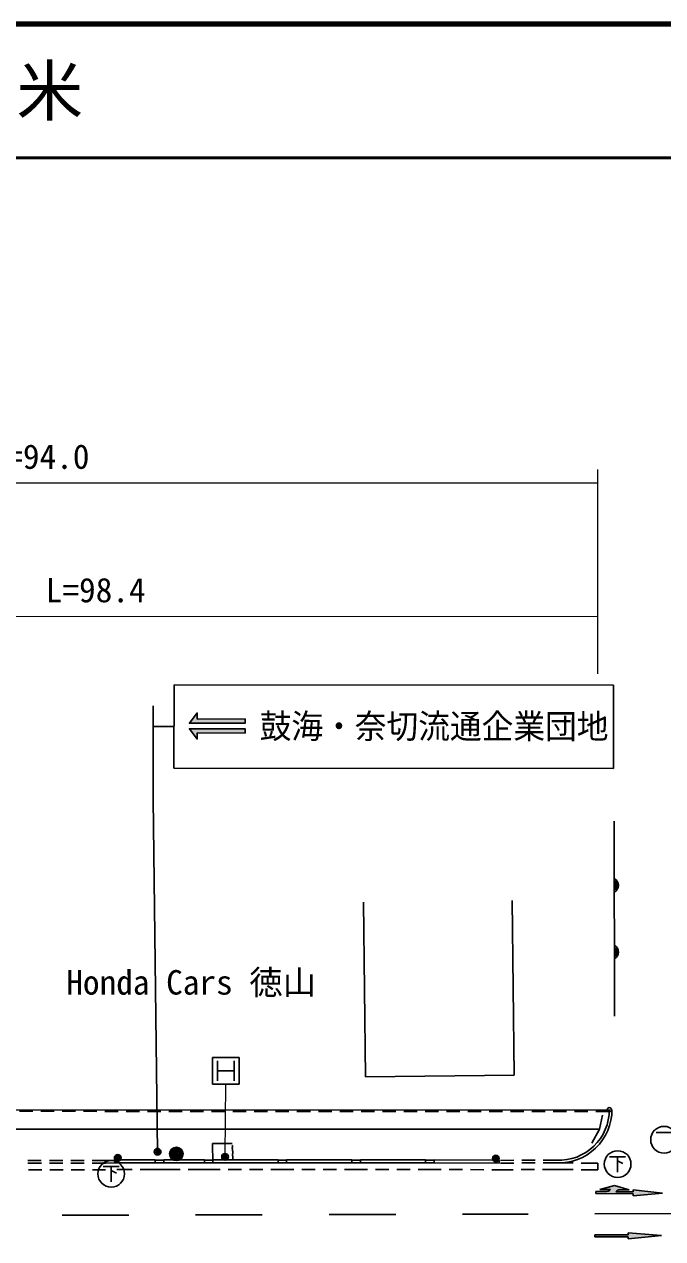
# Model space of a CAD drawing. Units: millimetres at full size, sheet at 1:1000; details may follow other scales. Extents: x 40000 to 680000, y 20000 to 380000.
# Drawn here: x 435615 to 483453, y 289002 to 380000 of the extents above; entities that cross this region are included whole.
import ezdxf
from ezdxf.enums import TextEntityAlignment as Align

# ---------------------------------------------------------------- set-up
doc = ezdxf.new("R2010")
doc.units = ezdxf.units.MM
doc.header["$LTSCALE"] = 1000
doc.header["$PDMODE"] = 32
doc.header["$PDSIZE"] = 500
for name, color, linetype, lineweight in [('M-BGD', 7, 'Continuous', 25), ('M-BGD-EXST', 7, 'Continuous', 25), ('M-BMK-HTXT', 7, 'Continuous', 13), ('M-STR-HTXT', 7, 'Continuous', 13), ('M-STR-STRC', 7, 'Continuous', 25), ('M-TTL', 2, 'Continuous', 140), ('M-TTL-LINE', 7, 'Continuous', 50)]:
    doc.layers.add(name, color=color, linetype=linetype, lineweight=lineweight)
doc.layers.add('M-TTL-TXT', color=7, linetype='Continuous')
doc.styles.add('ＭＳ ゴシック', font='')
doc.styles.get('ＭＳ ゴシック').set_extended_font_data('MS Gothic')

msp = doc.modelspace()

# ---------------------------------------------------------------- hatches: boundary and pattern name
at = {"layer": 'M-STR-STRC'}
for points in [[(451852, 327630), (452154, 327630), (452154, 327953), (448574, 327948), (448571, 328403), (447991, 327631)], [(451852, 327208), (452154, 327208), (452154, 326884), (448574, 326891), (448570, 326437), (447991, 327209)], [(483433, 292423), (481235, 292666), (481234, 292516), (479947, 292526, 0.06022), (480135, 292675), (480935, 292668), (479838, 292977), (478735, 292686), (479535, 292680, -0.20151), (479177, 292533), (478434, 292539), (478433, 292389), (481233, 292366), (481231, 292216)], [(483367, 289233), (480866, 289452), (480866, 289302), (478366, 289295), (478367, 289145), (480867, 289152), (480867, 289002)]]:
    msp.add_hatch(color=256, dxfattribs=at).paths.add_polyline_path(points)

# ---------------------------------------------------------------- linework, layer by layer
at = {"layer": 'M-BGD'}
for p, q in [((445606, 295522), (445271, 321916)), ((479842, 305671), (479827, 320288)), ((461175, 301144), (461040, 314230)), ((472310, 301259), (472175, 314345)), ((449717, 300575), (449717, 302575)), ((449717, 302575), (451717, 302575)), ((450092, 302325), (450092, 300825)), ((451342, 302325), (451342, 300825)), ((451717, 302575), (451717, 300575)), ((450092, 301575), (451342, 301575)), ((472310, 301259), (461175, 301144)), ((451717, 300575), (449717, 300575)), ((479449, 298645), (381333, 298699)), ((436249, 298549), (435249, 298549)), ((437849, 298548), (436849, 298548)), ((439449, 298547), (438449, 298548)), ((441049, 298546), (440049, 298547)), ((442649, 298545), (441649, 298546)), ((444249, 298544), (443249, 298545)), ((445849, 298544), (444849, 298544)), ((447449, 298543), (446449, 298543)), ((449049, 298542), (448049, 298542)), ((450649, 298541), (449649, 298542)), ((452249, 298540), (451249, 298541)), ((453849, 298539), (452849, 298540)), ((455449, 298538), (454449, 298539)), ((457049, 298538), (456049, 298538)), ((458649, 298537), (457649, 298537)), ((460249, 298536), (459249, 298536)), ((461849, 298535), (460849, 298536)), ((463449, 298534), (462449, 298535)), ((465049, 298533), (464049, 298534)), ((466649, 298532), (465649, 298533)), ((468249, 298532), (467249, 298532)), ((469849, 298531), (468849, 298531)), ((471449, 298530), (470449, 298530)), ((473049, 298529), (472049, 298529)), ((474649, 298528), (473649, 298529)), ((476249, 298527), (475249, 298528)), ((477849, 298526), (476849, 298527)), ((479449, 298525), (478449, 298526)), ((478707, 297210), (387330, 297209)), ((436892, 294871), (435892, 294871)), ((438492, 294872), (437492, 294872)), ((440092, 294873), (439092, 294872)), ((441692, 294873), (440692, 294873)), ((442388, 294888), (441688, 294873)), ((442392, 294688), (442398, 294908)), ((442567, 294904), (442398, 294908)), ((445431, 294912), (442560, 294904)), ((446074, 294893), (445432, 294892)), ((445432, 294692), (445432, 294892)), ((449120, 294916), (446074, 294913)), ((446074, 294693), (446074, 294913)), ((449120, 294696), (449124, 294896)), ((449758, 294883), (449124, 294896)), ((454641, 294909), (449753, 294903)), ((449754, 294683), (449753, 294903)), ((455272, 294889), (454642, 294889)), ((454642, 294689), (454642, 294889)), ((460163, 294906), (455272, 294909)), ((455272, 294689), (455272, 294909)), ((460803, 294887), (460163, 294886)), ((460163, 294686), (460163, 294886)), ((465681, 294901), (460803, 294907)), ((460803, 294687), (460803, 294907)), ((466319, 294881), (465681, 294881)), ((465681, 294681), (465681, 294881)), ((471197, 294893), (466319, 294901)), ((466319, 294681), (466319, 294901)), ((471197, 294673), (471197, 294873)), ((472300, 294875), (471300, 294873)), ((473900, 294877), (472900, 294876)), ((475500, 294880), (474500, 294878)), ((436893, 294671), (435893, 294671)), ((436938, 294171), (435938, 294171)), ((438493, 294672), (437493, 294672)), ((438538, 294172), (437538, 294172)), ((440093, 294673), (439093, 294672)), ((440138, 294173), (439138, 294172)), ((441693, 294673), (440693, 294673)), ((441693, 294173), (440738, 294173)), ((442392, 294688), (441693, 294673)), ((442561, 294684), (442392, 294688)), ((445432, 294692), (442561, 294684)), ((443698, 294187), (442562, 294184)), ((445434, 294192), (444298, 294189)), ((446074, 294693), (445432, 294692)), ((446075, 294193), (445433, 294192)), ((449120, 294696), (446074, 294693)), ((447298, 294194), (446075, 294193)), ((449121, 294196), (447898, 294195)), ((449743, 294183), (449110, 294196)), ((449754, 294683), (449120, 294696)), ((454642, 294689), (449754, 294683)), ((450298, 294184), (449754, 294183)), ((451898, 294186), (450898, 294184)), ((453498, 294188), (452498, 294187)), ((454642, 294189), (454098, 294189)), ((455271, 294189), (454641, 294189)), ((455272, 294689), (454642, 294689)), ((460163, 294686), (455272, 294689)), ((455817, 294188), (455272, 294189)), ((457417, 294188), (456417, 294188)), ((459017, 294187), (458017, 294187)), ((460163, 294186), (459617, 294186)), ((460803, 294687), (460163, 294686)), ((460804, 294187), (460164, 294186)), ((461341, 294187), (460802, 294187)), ((465681, 294681), (460803, 294687)), ((462941, 294185), (461941, 294186)), ((464541, 294183), (463541, 294184)), ((465680, 294181), (465141, 294182)), ((466318, 294181), (465680, 294181)), ((466319, 294681), (465681, 294681)), ((466857, 294180), (466318, 294181)), ((471197, 294673), (466319, 294681)), ((468457, 294178), (467457, 294179)), ((470057, 294175), (469057, 294177)), ((471196, 294173), (470657, 294174)), ((472250, 294175), (471198, 294173)), ((472301, 294675), (471301, 294673)), ((473850, 294177), (472850, 294176)), ((473901, 294677), (472901, 294676)), ((475502, 294180), (474450, 294178)), ((475501, 294680), (474501, 294678)), ((475499, 294180), (476742, 294176)), ((475501, 294680), (476744, 294676)), ((477342, 294173), (478586, 294169)), ((477344, 294673), (478588, 294669)), ((478588, 294669), (478586, 294169))]:
    msp.add_line(p, q, dxfattribs=at)
for points in [[(478932, 298261), (478707, 297210), (478138, 296162)], [(449754, 294683), (449729, 296135), (451185, 296135)], [(451223, 296019), (451194, 295992), (451221, 295964), (451218, 295853), (451189, 295826), (451188, 295771), (451214, 295743), (451209, 295577), (451236, 295548), (451225, 295216), (451252, 295187), (451244, 294911)]]:
    msp.add_lwpolyline(points, dxfattribs=at)
for centre, radius in [((479451, 298675), 150), ((447008, 295350), 500), ((447008, 295350), 409), ((447008, 295350), 318), ((447008, 295350), 227), ((447008, 295350), 136), ((447008, 295350), 45.5)]:
    msp.add_circle(centre, radius, dxfattribs=at)
for centre, radius, start, end in [((479565, 315479), 567, 298.13125, 61.98628), ((479565, 315479), 453, 306.09065, 54.02689), ((479565, 315479), 340, 321.71602, 38.40152), ((479570, 310479), 567, 298.13125, 61.98628), ((479570, 310479), 453, 306.09065, 54.02689), ((479570, 310479), 340, 321.71602, 38.40152), ((475661, 298667), 3990, 267.70058, 0.12427), ((475661, 298667), 3790, 267.70058, 0.12427)]:
    msp.add_arc(centre, radius, start, end, dxfattribs=at)
at = {"layer": 'M-BGD-EXST'}
for p, q in [((482953, 296968), (484153, 296968)), ((479475, 295143), (480675, 295143)), ((480075, 295143), (480075, 293993)), ((480075, 294843), (480475, 294643)), ((441528, 294413), (442728, 294413)), ((442128, 294413), (442128, 293263)), ((442128, 294113), (442528, 293913))]:
    msp.add_line(p, q, dxfattribs=at)
for centre in [(483553, 296418), (442128, 293863), (480075, 294593)]:
    msp.add_circle(centre, 1000, dxfattribs=at)
at = {"layer": 'M-STR-HTXT'}
for p, q in [((478592, 331324), (478594, 346632)), ((384921, 345646), (478594, 345632)), ((385838, 335646), (478592, 335632)), ((450657, 295287), (450707, 300579))]:
    msp.add_line(p, q, dxfattribs=at)
at = {"layer": 'M-STR-STRC'}
for p, q in [((446832, 324256), (446834, 330496)), ((446834, 330496), (479765, 330484)), ((479765, 330484), (479763, 324244)), ((445274, 328936), (445271, 321916)), ((445274, 328936), (445271, 321916)), ((445273, 327376), (446833, 327376)), ((479763, 324244), (446832, 324256)), ((478434, 292539), (478433, 292389)), ((481233, 292366), (478433, 292389)), ((479177, 292533), (478434, 292539)), ((478735, 292686), (479838, 292977)), ((479535, 292680), (478735, 292686)), ((479838, 292977), (480935, 292668)), ((481234, 292516), (479947, 292526)), ((480935, 292668), (480135, 292675)), ((483433, 292423), (481231, 292216)), ((481233, 292366), (481231, 292216)), ((481235, 292666), (481234, 292516)), ((481235, 292666), (483433, 292423)), ((443452, 290775), (438452, 290762)), ((453452, 290800), (448452, 290787)), ((463452, 290825), (458452, 290812)), ((473369, 290850), (468452, 290838)), ((478369, 290863), (504688, 290974)), ((480866, 289452), (480866, 289302)), ((480866, 289452), (483367, 289233)), ((480866, 289302), (478366, 289295)), ((478366, 289295), (478367, 289145)), ((480867, 289152), (478367, 289145)), ((483367, 289233), (480867, 289002)), ((480867, 289152), (480867, 289002))]:
    msp.add_line(p, q, dxfattribs=at)
for points in [[(451852, 327630), (447991, 327631), (448571, 328403), (448574, 327935), (452154, 327953), (452154, 327630)], [(451852, 327208), (447991, 327209), (448570, 326437), (448574, 326904), (452154, 326884), (452154, 327208)]]:
    msp.add_lwpolyline(points, close=True, dxfattribs=at)
for centre, radius in [((442614, 295053), 250), ((442614, 295053), 204), ((442614, 295053), 159), ((442614, 295053), 114), ((442614, 295053), 68.2), ((442614, 295053), 22.7), ((445606, 295522), 150), ((445606, 295522), 120), ((445606, 295522), 90), ((445606, 295522), 60), ((445606, 295522), 30), ((445606, 295522), 20), ((450655, 295137), 150), ((450655, 295137), 120), ((450655, 295137), 90), ((450655, 295137), 60), ((450655, 295137), 30), ((450655, 295137), 20), ((470947, 295005), 250), ((470947, 295005), 204), ((470947, 295005), 159), ((470947, 295005), 114), ((470947, 295005), 68.2), ((470947, 295005), 22.7)]:
    msp.add_circle(centre, radius, dxfattribs=at)
for centre, radius, start in [((479181, 293033), 500, 269.5282), ((479427, 293381), 1000, 301.31653)]:
    msp.add_arc(centre, radius, start, 315.10119, dxfattribs=at)
for p in [(445606, 295522), (450655, 295137)]:
    msp.add_point(p, dxfattribs=at)
at = {"layer": 'M-TTL'}
msp.add_line((680000, 380000), (40000, 380000), dxfattribs=at)
at = {"layer": 'M-TTL-LINE'}
msp.add_line((40000, 370000), (680000, 370000), dxfattribs=at)

# ---------------------------------------------------------------- texts
at = {"layer": 'M-BMK-HTXT', "style": 'ＭＳ ゴシック'}
msp.add_text('Honda Cars 徳山', height=1833, dxfattribs=at).set_placement((438762, 306746), align=Align.BOTTOM_LEFT)
at = {"layer": 'M-STR-HTXT', "style": 'ＭＳ ゴシック'}
for s, p in [('側\u3000溝\u3000L=94.0', (431758, 346139)), ('点字ブロック\u3000L=98.4', (432215, 336139))]:
    msp.add_text(s, height=1833, dxfattribs=at).set_placement(p, align=Align.BOTTOM_CENTER)
at = {"layer": 'M-STR-STRC', "style": 'ＭＳ ゴシック', "width": 0.95}
msp.add_text('鼓海・奈切流通企業団地', height=1834, rotation=359.957, dxfattribs=at).set_placement((453251, 327411), align=Align.MIDDLE_LEFT)
at = {"layer": 'M-TTL-TXT', "style": 'ＭＳ ゴシック'}
msp.add_text('周南市大字久米', height=3666, dxfattribs=at).set_placement((405024, 375000), align=Align.MIDDLE_LEFT)

doc.saveas('drawing.dxf')
